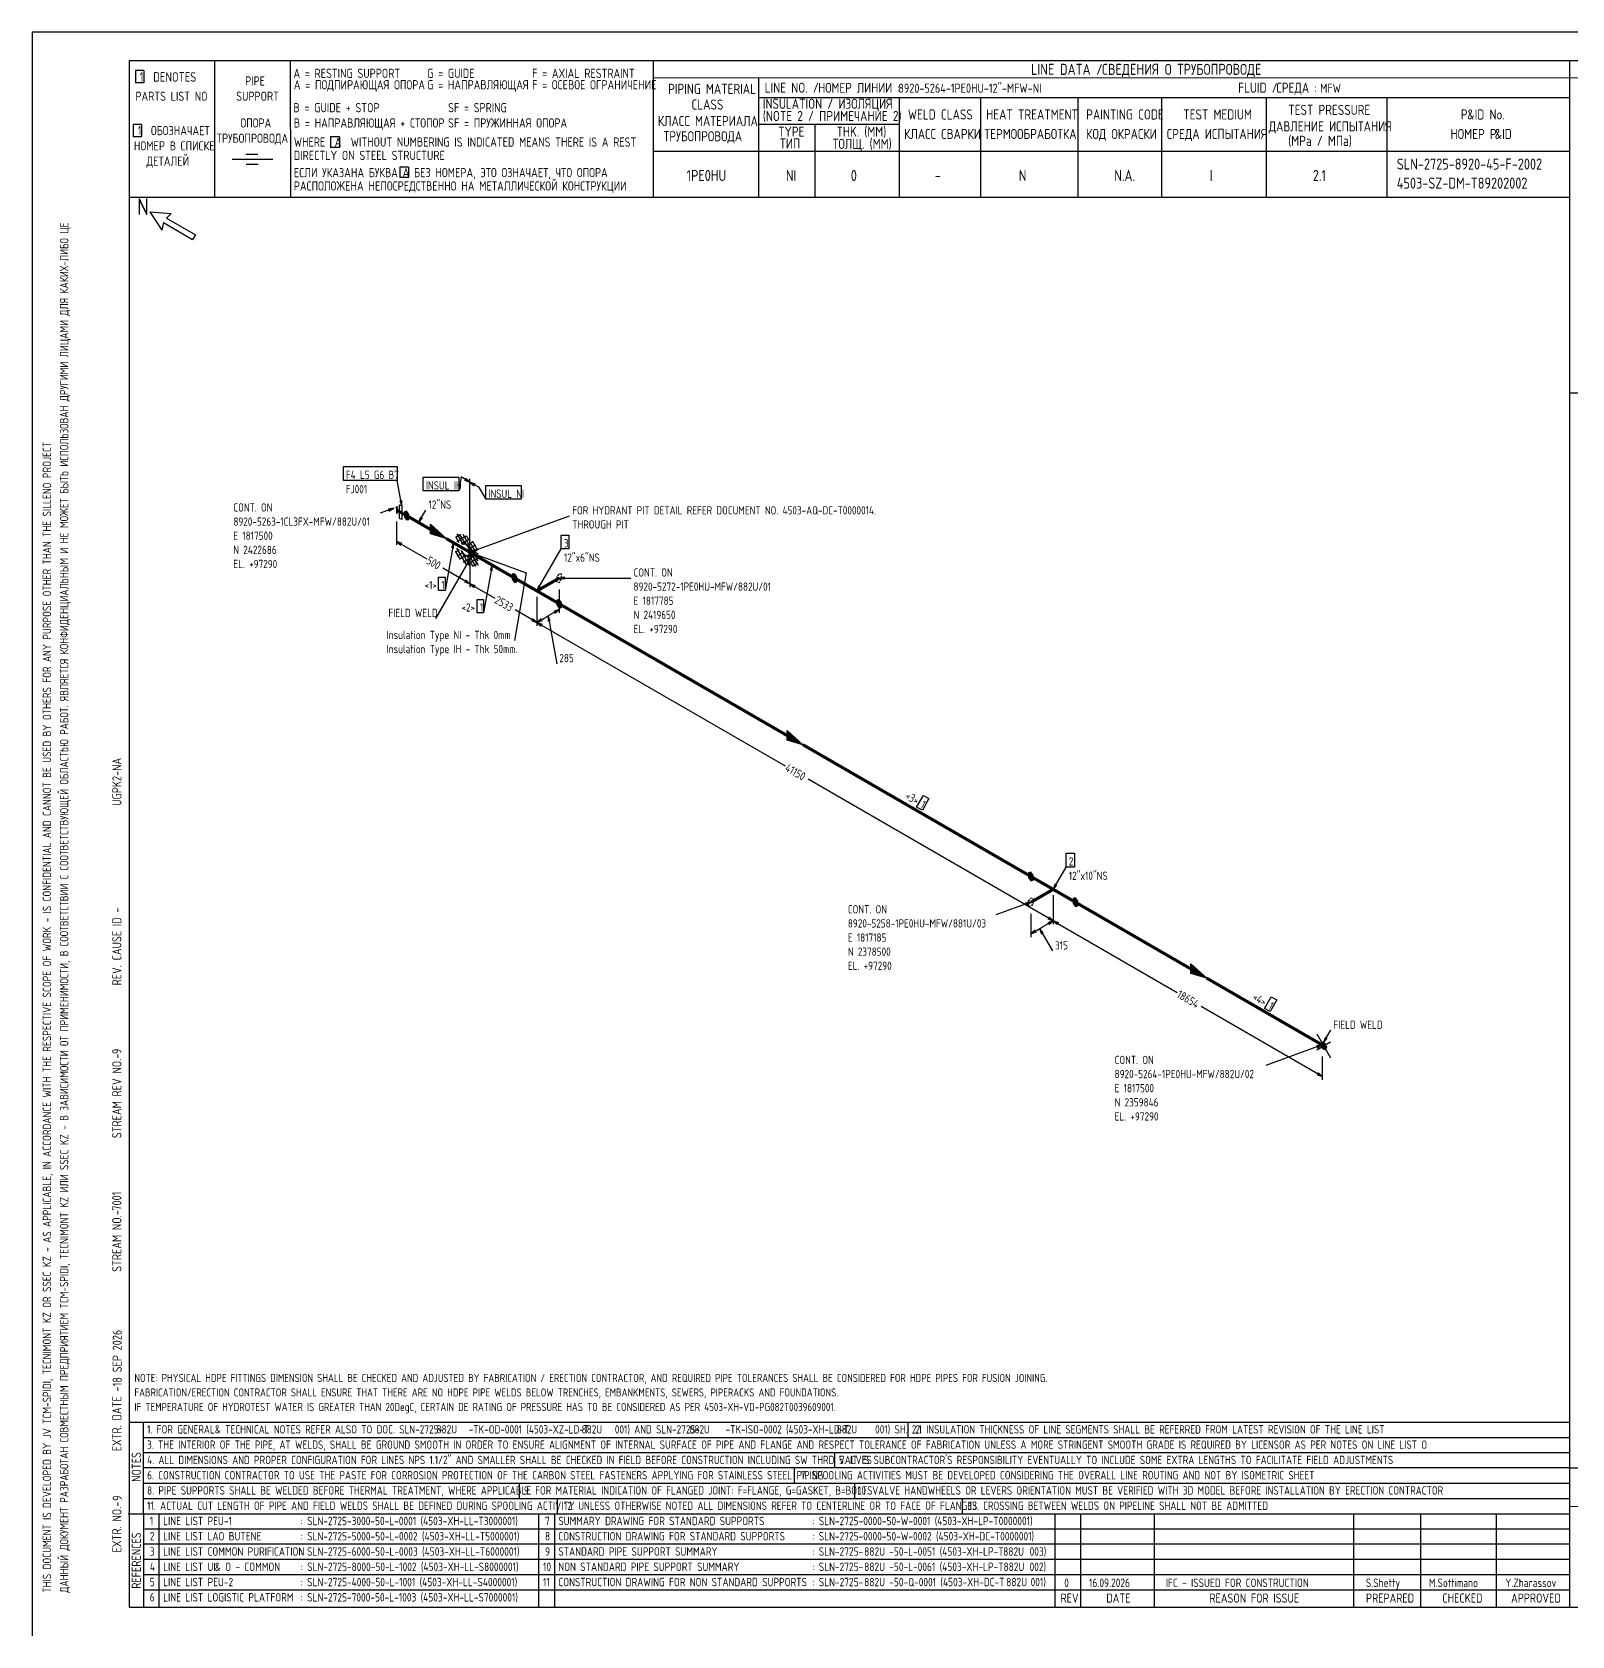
# Model space of a CAD drawing. Extents: x -1005 to 607, y -998 to 420.
# Drawn here: x 0 to 403.3, y 0 to 420 of the extents above; entities that cross this region are included whole.
import ezdxf

# ---------------------------------------------------------------- set-up
doc = ezdxf.new("R2010")
doc.units = 0
doc.linetypes.add('GT100', pattern=[0.8, 0.533333, -0.266667])
doc.styles.add('TTFN17', font='GOST type A')

msp = doc.modelspace()

# ---------------------------------------------------------------- linework, layer by layer
at = {"layer": 'GT_1', "flags": 128}
for points in [[(0, 420), (0, 0)], [(594, 420), (0, 420)], [(589.1, 412.5), (25.4, 412.5)], [(25.4, 412.5), (25.4, 7.5)], [(47.8, 412.5), (47.8, 376.7)], [(67.6, 412.5), (67.7, 376.7)], [(162.7, 412.5), (162.7, 376.7)], [(402.7, 412.5), (402.7, 7.5)], [(29.3, 409.9), (27.1, 409.9)], [(27.1, 409.9), (27.1, 406.7)], [(29.3, 409.9), (29.3, 406.7)], [(589.1, 408), (162.7, 407.9)], [(190.3, 407.8), (190.3, 376.7)], [(29.3, 406.7), (27.1, 406.7)], [(190.3, 402.9), (402.7, 402.9)], [(227.1, 402.9), (227.1, 376.7)], [(248.4, 402.9), (248.4, 376.8)], [(273.9, 402.9), (273.9, 376.7)], [(295.8, 402.9), (295.8, 376.7)], [(323.2, 402.9), (323.2, 376.7)], [(354.8, 402.9), (354.8, 376.8)], [(28.7, 395.8), (26.5, 395.8)], [(26.5, 395.8), (26.5, 392.6)], [(28.7, 395.8), (28.7, 392.6)], [(227.1, 395.8), (190.3, 395.8)], [(205, 395.8), (205, 376.7)], [(28.7, 392.6), (26.5, 392.6)], [(80.5, 392.6), (78.2, 392.6)], [(78.2, 392.6), (78.2, 389.8)], [(80.5, 392.6), (80.5, 389.8)], [(63.1, 386.6), (52.4, 386.6)], [(59.1, 387.9), (56, 387.9)], [(80.5, 389.8), (78.2, 389.8)], [(230.2, 388.7), (162.7, 388.7)], [(402.7, 388.7), (226.9, 388.7)], [(59.2, 385.3), (56.1, 385.3)], [(98.6, 384.6), (96.3, 384.6)], [(96.3, 384.6), (96.3, 381.9)], [(98.6, 384.6), (98.6, 381.9)], [(98.6, 381.9), (96.3, 381.9)], [(402.7, 376.7), (25.4, 376.7)], [(30.8, 372.9), (34, 368.1)], [(30.8, 372.9), (36.4, 372.5)], [(34.4, 370.1), (34, 368.1)], [(34.4, 370.1), (42, 365.7)], [(36.4, 372.5), (35.2, 371.3)], [(35.2, 371.3), (42.8, 366.9)], [(42.8, 366.9), (42, 365.7)], [(402.7, 325.516), (589, 325.516)], [(81.525, 306.2), (95.625, 306.2), (95.625, 302.6), (81.525, 302.6), (81.525, 306.2)], [(96.825, 295.925), (95.625, 302.6)], [(102.45, 303.425), (111.75, 303.425), (111.75, 299.825), (102.45, 299.825), (102.45, 303.425)], [(112.425, 303.5), (111.75, 299.825)], [(114.675, 302.15), (112.425, 303.5)], [(113.25, 302.675), (114.675, 302.15), (113.55, 303.125)], [(114.675, 285.275), (114.675, 303.05)], [(114.675, 285.275), (114.675, 303.05)], [(116.1, 301.625), (114.675, 302.15), (115.8, 301.175)], [(114.675, 302.15), (116.925, 300.875)], [(116.925, 300.875), (118.8, 297.65)], [(118.8, 301.25), (128.1, 301.25), (128.1, 297.65), (118.8, 297.65), (118.8, 301.25)], [(94.725, 295.325), (91.2, 294.05)], [(93.45, 294.575), (94.725, 295.325), (93.225, 295.1)], [(95.475, 295.775), (95.625, 295.7), (95.475, 293.975), (95.625, 293.9), (95.475, 295.775), (95.475, 293.975)], [(98.1, 293.525), (95.475, 295.025)], [(95.475, 294.875), (98.1, 293.375)], [(95.475, 294.65), (98.1, 293.15)], [(95.625, 293.9), (95.625, 295.7)], [(96.225, 294.425), (96.225, 296.225), (96.825, 295.925), (96.825, 292.325), (96.225, 292.625), (96.225, 294.425)], [(96.3, 297.35), (96.825, 295.925), (96.825, 297.425)], [(98.7, 293.675), (98.1, 294.5), (97.5, 294.35), (97.5, 293.075), (98.1, 292.25), (98.7, 292.4), (98.7, 293.675)], [(97.5, 294.2), (98.318, 294.2)], [(97.5, 294), (98.464, 294)], [(101.25, 291.575), (103.125, 294.8)], [(95.475, 291.875), (95.475, 285.725)], [(97.5, 293.8), (98.609, 293.8)], [(97.5, 293.6), (98.7, 293.6)], [(97.5, 293.4), (98.7, 293.4)], [(97.5, 293.2), (98.7, 293.2)], [(97.555, 293), (98.7, 293)], [(97.7, 292.8), (98.7, 292.8)], [(97.846, 292.6), (98.7, 292.6)], [(97.991, 292.4), (98.7, 292.4)], [(101.775, 293), (101.25, 291.575), (102.225, 292.7)], [(104.325, 289.775), (104.325, 291.125), (108.45, 287.375), (104.325, 288.575), (104.325, 290.975), (108.075, 287.6), (104.325, 288.65), (104.325, 290.75), (107.625, 287.825), (104.325, 288.875), (104.325, 290.6), (107.25, 288.125), (104.325, 289.025), (104.325, 290.45), (106.875, 288.275), (104.325, 289.175), (104.325, 290.3), (106.425, 288.575), (104.325, 289.325), (104.325, 290.075), (106.125, 288.725), (104.325, 289.55), (104.325, 289.925), (105.675, 289.025), (104.325, 289.7), (104.325, 289.775), (108.45, 287.375)], [(114.675, 283.775), (140.775, 293.3)], [(96.9, 286.1), (95.475, 286.625), (96.6, 285.65)], [(95.475, 286.625), (103.35, 282.05)], [(110.4, 286.25), (108.15, 273.725)], [(110.4, 284.75), (110.4, 286.25), (109.875, 284.825)], [(110.925, 287.75), (112.2, 288.5)], [(111.9, 286.25), (111, 287.825)], [(111.225, 286.625), (113.7, 288.05)], [(112.875, 285.875), (111.3, 288.575)], [(113.475, 285.95), (112.05, 288.425)], [(112.35, 286.025), (114.675, 287.375)], [(112.725, 285.8), (112.725, 285.8), (113.025, 285.95), (113.4, 285.95), (113.775, 285.725), (114.15, 285.425), (114.45, 285.05), (114.825, 284.525), (114.975, 284), (115.05, 283.55), (114.975, 283.1), (114.825, 282.8), (114.45, 282.65), (114.15, 282.65), (113.775, 282.8), (113.4, 283.025), (113.025, 283.475), (112.65, 284)], [(116.85, 281.45), (112.875, 288.425)], [(113.25, 286.7), (116.85, 280.4)], [(117, 282.425), (113.775, 288.05)], [(113.925, 285.725), (115.425, 286.475)], [(114.675, 284.825), (116.25, 285.725)], [(116.625, 284.45), (115.35, 286.7)], [(138.6, 288.275), (140.625, 288.275), (140.625, 284.675), (138.6, 284.675), (138.6, 288.275)], [(115.05, 282.725), (105.675, 266.45)], [(112.125, 281.975), (110.925, 284.075)], [(111, 283.925), (111.825, 284.525)], [(113.7, 280.625), (111.225, 284.825)], [(111.3, 282.875), (112.875, 283.775)], [(112.05, 282.05), (113.55, 282.95)], [(114.675, 280.175), (112.35, 284.225)], [(112.875, 281.225), (116.85, 283.55)], [(113.25, 282.5), (116.85, 284.6)], [(113.775, 280.55), (117, 282.35)], [(115.425, 280.1), (113.925, 282.725)], [(114.525, 281.3), (115.05, 282.725), (114.075, 281.6)], [(114.675, 284.6), (115.425, 284.225), (115.8, 283.175), (115.425, 282.5), (114.675, 282.95), (114.3, 284), (114.675, 284.6)], [(114.3, 284), (115.505, 284)], [(114.371, 283.8), (115.577, 283.8)], [(114.425, 284.2), (115.434, 284.2)], [(114.443, 283.6), (115.648, 283.6)], [(114.514, 283.4), (115.72, 283.4)], [(114.55, 284.4), (115.075, 284.4)], [(114.586, 283.2), (115.791, 283.2)], [(114.657, 283), (115.703, 283)], [(115.95, 284.525), (114.675, 283.775), (116.175, 284)], [(116.175, 283.55), (114.675, 283.775), (115.95, 283.025)], [(114.675, 283.775), (129.45, 278.375), (126.375, 260.675)], [(116.25, 280.025), (114.675, 282.725)], [(114.925, 282.8), (115.592, 282.8)], [(115.05, 283.7), (116.475, 284.675)], [(116.475, 280.775), (115.05, 283.25)], [(132.225, 273.65), (138.6, 284.675)], [(106.425, 277.25), (108.15, 277.25), (108.15, 273.725), (106.425, 273.725), (106.425, 277.25)], [(114.675, 275.525), (107.625, 279.575)], [(114.675, 280.775), (114.675, 274.625)], [(114.675, 280.775), (114.675, 274.625)], [(115.35, 280.1), (116.625, 280.85)], [(120.525, 280.4), (118.275, 267.875)], [(120.525, 278.9), (120.525, 280.4), (120, 278.975)], [(126.975, 277.325), (126.375, 278.15), (125.775, 278), (125.775, 276.725), (126.375, 275.9), (126.975, 276.05), (126.975, 277.325)], [(125.775, 278), (126.484, 278)], [(125.775, 277.8), (126.63, 277.8)], [(125.775, 277.6), (126.775, 277.6)], [(125.775, 277.4), (126.92, 277.4)], [(125.775, 277.2), (126.975, 277.2)], [(139.575, 277.25), (138.075, 277.025), (139.575, 276.8)], [(113.25, 276.05), (114.675, 275.525), (113.55, 276.5)], [(116.1, 275), (114.675, 275.525), (115.8, 274.55)], [(114.675, 275.525), (121.2, 271.775)], [(125.775, 277), (126.975, 277)], [(125.775, 276.8), (126.975, 276.8)], [(125.866, 276.6), (126.975, 276.6)], [(126.011, 276.4), (126.975, 276.4)], [(126.157, 276.2), (126.975, 276.2)], [(132.75, 275.075), (132.225, 273.65), (133.2, 274.775)], [(138.075, 277.025), (156.825, 277.025)], [(138.075, 274.025), (138.075, 267.875)], [(116.55, 271.4), (118.275, 271.4), (118.275, 267.875), (116.55, 267.875), (116.55, 271.4)], [(132.225, 272.15), (132.225, 264.5)], [(132.225, 272.15), (132.225, 264.5)], [(132.225, 272.15), (132.225, 264.5)], [(138.675, 270.575), (138.075, 271.4), (137.475, 271.25), (137.475, 269.975), (138.075, 269.15), (138.675, 269.3), (138.675, 270.575)], [(137.475, 271.2), (138.22, 271.2)], [(137.475, 271), (138.366, 271)], [(137.475, 270.8), (138.511, 270.8)], [(137.475, 270.6), (138.657, 270.6)], [(137.475, 270.4), (138.675, 270.4)], [(137.475, 270.2), (138.675, 270.2)], [(137.475, 270), (138.675, 270)], [(137.602, 269.8), (138.675, 269.8)], [(137.748, 269.6), (138.675, 269.6)], [(137.893, 269.4), (138.675, 269.4)], [(132.225, 265.4), (126.525, 268.7)], [(130.8, 265.925), (132.225, 265.4), (131.1, 266.375)], [(132.225, 265.4), (135.15, 267.125)], [(133.35, 266.375), (132.225, 265.4), (133.65, 265.925)], [(133.65, 264.875), (132.225, 265.4), (133.35, 264.425)], [(132.225, 265.4), (197.25, 227.825)], [(138.075, 268.775), (135.15, 267.125)], [(135.675, 265.7), (135.15, 267.125), (135.15, 265.625)], [(135.15, 267.125), (137.4, 254.6)], [(136.95, 267.8), (138.075, 268.775), (136.65, 268.25)], [(197.775, 235.775), (197.775, 237.125), (201.9, 233.375), (197.775, 234.575), (197.775, 236.975), (201.525, 233.6), (197.775, 234.65), (197.775, 236.75), (201.075, 233.825), (197.775, 234.875), (197.775, 236.6), (200.7, 234.125), (197.775, 235.025), (197.775, 236.45), (200.325, 234.275), (197.775, 235.175), (197.775, 236.3), (199.875, 234.575), (197.775, 235.325), (197.775, 236.075), (199.575, 234.725), (197.775, 235.55), (197.775, 235.925), (199.125, 235.025), (197.775, 235.7), (197.775, 235.775), (201.9, 233.375)], [(267.45, 187.25), (203.25, 224.375)], [(233.475, 220.1), (234.9, 219.275), (233.175, 216.2), (231.675, 217.025), (233.475, 220.1)], [(270.825, 204.95), (273, 204.95), (273, 201.35), (270.825, 201.35), (270.825, 204.95)], [(262.2, 199.175), (261.6, 200), (261, 199.85), (261, 198.575), (261.6, 197.75), (262.2, 197.9), (262.2, 199.175)], [(261, 199.8), (261.745, 199.8)], [(261, 199.6), (261.891, 199.6)], [(261, 199.4), (262.036, 199.4)], [(261, 199.2), (262.182, 199.2)], [(261, 199), (262.2, 199)], [(261, 198.8), (262.2, 198.8)], [(261, 198.6), (262.2, 198.6)], [(261.127, 198.4), (262.2, 198.4)], [(261.273, 198.2), (262.2, 198.2)], [(261.418, 198), (262.2, 198)], [(267.45, 195.5), (270.825, 201.35)], [(267.975, 196.925), (267.45, 195.5), (268.425, 196.625)], [(267.45, 194), (267.45, 186.35)], [(267.45, 194), (267.45, 186.35)], [(267.45, 194), (267.45, 186.35)], [(273.9, 192.425), (273.3, 193.25), (272.7, 193.1), (272.7, 191.825), (273.3, 191), (273.9, 191.15), (273.9, 192.425)], [(261.6, 192.125), (252.45, 188.825)], [(260.325, 191.375), (261.6, 192.125), (260.1, 191.9)], [(261.6, 189.125), (261.6, 182.975)], [(272.7, 193), (273.482, 193)], [(272.7, 192.8), (273.627, 192.8)], [(272.7, 192.6), (273.773, 192.6)], [(272.7, 192.4), (273.9, 192.4)], [(272.7, 192.2), (273.9, 192.2)], [(272.7, 192), (273.9, 192)], [(272.718, 191.8), (273.9, 191.8)], [(272.864, 191.6), (273.9, 191.6)], [(273.009, 191.4), (273.9, 191.4)], [(273.155, 191.2), (273.9, 191.2)], [(261.6, 183.875), (264.525, 185.6)], [(262.725, 184.85), (261.6, 183.875), (263.025, 184.4)], [(264.825, 184.1), (263.85, 185.225), (264.375, 183.8)], [(263.85, 185.225), (267.225, 179.375)], [(267.45, 187.25), (264.525, 185.6)], [(266.025, 187.775), (267.45, 187.25), (266.325, 188.225)], [(266.325, 186.275), (267.45, 187.25), (266.025, 186.725)], [(268.875, 186.725), (267.45, 187.25), (268.575, 186.275)], [(267.45, 187.25), (299.925, 168.5)], [(303.525, 174.65), (303.525, 176), (307.65, 172.25), (303.525, 173.45), (303.525, 175.85), (307.275, 172.475), (303.525, 173.525), (303.525, 175.625), (306.825, 172.7), (303.525, 173.75), (303.525, 175.475), (306.45, 173), (303.525, 173.9), (303.525, 175.325), (306.075, 173.15), (303.525, 174.05), (303.525, 175.175), (305.625, 173.45), (303.525, 174.2), (303.525, 174.95), (305.325, 173.6), (303.525, 174.425), (303.525, 174.8), (304.875, 173.9), (303.525, 174.575), (303.525, 174.65), (307.65, 172.25)], [(337.875, 146.525), (306.225, 164.825)], [(324.525, 167.375), (326.025, 166.55), (324.225, 163.475), (322.8, 164.3), (324.525, 167.375)], [(336.45, 157.7), (340.05, 151.4)], [(336.45, 153.5), (340.05, 155.6)], [(337.875, 155.6), (338.625, 155.225), (339, 154.175), (338.625, 153.5), (337.875, 153.95), (337.5, 155), (337.875, 155.6)], [(337.75, 155.4), (338.275, 155.4)], [(338.25, 155.375), (340.125, 158.6)], [(338.775, 156.8), (338.25, 155.375), (339.225, 156.5)], [(337.875, 154.775), (323.1, 149.375)], [(336.6, 154.025), (337.875, 154.775), (336.375, 154.55)], [(337.5, 155), (338.705, 155)], [(337.571, 154.8), (338.777, 154.8)], [(337.625, 155.2), (338.634, 155.2)], [(337.643, 154.6), (338.848, 154.6)], [(337.714, 154.4), (338.92, 154.4)], [(337.786, 154.2), (338.991, 154.2)], [(337.857, 154), (338.903, 154)], [(337.875, 151.775), (337.875, 145.625)], [(338.125, 153.8), (338.792, 153.8)], [(336.45, 147.05), (337.875, 146.525), (336.75, 147.5)], [(25.3, 56), (402.7, 56)], [(29.1, 56), (29.2, 7.5)], [(229.4, 56), (229.4, 52)], [(29.1, 52), (402.7, 52)], [(29.1, 48), (402.7, 48)], [(210.2, 48), (210.2, 44)], [(402.7, 44), (29.1, 44)], [(199.6, 44), (199.6, 40)], [(402.7, 44), (589.1, 44)], [(29.2, 40), (402.7, 40)], [(127.6, 40), (127.6, 36)], [(215.4, 40), (215.4, 36)], [(29.1, 36), (402.7, 36)], [(137.5, 36), (137.5, 32)], [(243.6, 36), (243.6, 32)], [(402.7, 34), (589.1, 33.9)], [(25.2, 32), (402.7, 32)], [(33.2, 32), (33.2, 7.6)], [(132.6, 32), (132.6, 7.6)], [(136.8, 32), (136.8, 7.6)], [(267.9, 32), (267.9, 7.5)], [(274.6, 32), (274.6, 7.5)], [(293.9, 32), (293.9, 7.5)], [(346.1, 32), (346.1, 7.5)], [(363.6, 32), (363.6, 7.5)], [(383.5, 32), (383.5, 7.5)], [(402.7, 28), (29.5, 28)], [(402.7, 24), (29.1, 24)], [(402.7, 20), (29.1, 20)], [(402.7, 16), (29.1, 16)], [(402.7, 12), (29.2, 12)], [(25.4, 7.5), (589.1, 7.5)], [(0, 0), (0, 0)]]:
    msp.add_lwpolyline(points, dxfattribs=at)
at = {"layer": 'GT_1', "const_width": 0.8, "flags": 128}
for points in [[(98.1, 293.375), (104.325, 289.775)], [(108.45, 287.375), (114.675, 283.775)], [(114.675, 283.775), (126.375, 277.025)], [(126.375, 277.025), (132.225, 273.65)], [(132.225, 273.65), (138.075, 277.025)], [(132.225, 273.65), (138.075, 270.275)], [(138.075, 270.275), (197.775, 235.775)], [(201.9, 233.375), (261.6, 198.875)], [(261.6, 198.875), (267.45, 195.5)], [(267.45, 195.5), (261.6, 192.125)], [(267.45, 195.5), (273.3, 192.125)], [(273.3, 192.125), (303.525, 174.65)], [(307.65, 172.25), (337.875, 154.775)]]:
    msp.add_lwpolyline(points, dxfattribs=at)
at = {"layer": 'GT_1', "linetype": 'GT100', "flags": 128}
for points in [[(138.675, 278), (138.075, 278.15), (137.475, 277.325), (137.475, 276.05), (138.075, 275.9), (138.675, 276.725), (138.675, 278)], [(261, 192.425), (261.6, 193.25), (262.2, 193.1), (262.2, 191.825), (261.6, 191), (261, 191.15), (261, 192.425)]]:
    msp.add_lwpolyline(points, dxfattribs=at)

# ---------------------------------------------------------------- texts
at = {"layer": 'GT_1', "style": 'TTFN17'}
for s, height, p in [('LINE DATA /', 2.8875, (261.633, 408.8)), ('СВЕДЕНИЯ О ТРУБОПРОВОДЕ', 2.8875, (280.233, 408.8)), (' 1  DENOTES', 2.5025, (26.875, 407)), (' PIPE', 2.4062, (54.561, 406)), ('A = RESTING SUPPORT', 2.40625, (68.461, 408)), ('A = ПОДПИРАЮЩАЯ ОПОРА', 2.40625, (68.561, 405)), ('G = GUIDE', 2.4062, (103.461, 408)), ('G = НАПРАВЛЯЮЩАЯ', 2.40625, (103.461, 405)), ('F = AXIAL RESTRAINT', 2.40625, (130.961, 408)), ('F = ОСЕВОЕ ОГРАНИЧЕНИЕ', 2.40625, (130.961, 405)), ('PARTS LIST NO', 2.40625, (27.061, 402)), ('SUPPORT', 2.4062, (53.461, 402)), ('PIPING MATERIAL', 2.64687, (166.597, 403.8)), ('LINE NO. /', 2.6469, (191.897, 404.1)), ('НОМЕР ЛИНИИ :', 2.59875, (205.89, 404.1)), ('8920-5264-1PE0HU-12"-MFW-NI', 2.40625, (226.861, 404.1)), ('FLUID /', 2.6469, (315.897, 404.1)), ('СРЕДА :', 2.6469, (325.897, 404.1)), ('MFW', 2.4062, (337.361, 404.1)), ('B = GUIDE + STOP', 2.40625, (68.461, 399)), ('SF = SPRING', 2.40625, (108.961, 399)), ('CLASS', 2.6469, (172.697, 399.7)), ('(NOTE 2 / ПРИМЕЧАНИЕ 2)', 2.64687, (191.397, 396.7)), ('INSULATION / ИЗОЛЯЦИЯ', 2.64687, (191.397, 399.9)), ('WELD CLASS', 2.6469, (229.397, 397.1)), ('HEAT TREATMENT', 2.64687, (249.897, 397.1)), ('PAINTING CODE', 2.64687, (276.097, 397.1)), ('TEST MEDIUM', 2.64687, (301.497, 397.1)), ('TEST PRESSURE', 2.64687, (328.997, 398.3)), ('P', 2.647, (374.197, 397.1)), ('&ID No.', 2.6469, (375.908, 397.1)), (' 1  ОБОЗНАЧАЕТ', 2.40625, (26.461, 393)), ('ОПОРА', 2.4062, (54.561, 395)), ('B = НАПРАВЛЯЮЩАЯ + СТОПОР', 2.40625, (68.561, 395)), ('SF = ПРУЖИННАЯ ОПОРА', 2.40625, (108.961, 395)), ('КЛАСС МАТЕРИАЛА', 2.64687, (163.897, 395.4)), ('TYPE', 2.6469, (195.397, 392.6)), ('THK. (MM)', 2.6469, (210.697, 392.6)), ('ДАВЛЕНИЕ ИСПЫТАНИЯ', 2.64687, (323.897, 394)), ('НОМЕР В СПИСКЕ', 2.40625, (26.661, 389)), ('ТРУБОПРОВОДА', 2.40625, (48.361, 391)), ('WHERE  A  WITHOUT NUMBERING IS INDICATED MEANS THERE IS A REST', 2.40625, (68.561, 390)), ('ТРУБОПРОВОДА', 2.64687, (165.397, 391.4)), ('ТИП', 2.6469, (195.897, 389.5)), ('ТОЛЩ. (ММ)', 2.6469, (209.697, 389.4)), ('КЛАСС СВАРКИ', 2.64687, (228.397, 392)), ('ТЕРМООБРАБОТКА', 2.64687, (249.397, 392)), ('КОД ОКРАСКИ', 2.64687, (276.097, 392)), ('СРЕДА ИСПЫТАНИЯ', 2.64687, (297.197, 392)), ('(MPa / МПа)', 2.64687, (328.997, 390.2)), ('НОМЕР P', 2.6469, (371.497, 392)), ('&ID', 2.6469, (383.097, 392)), ('ДЕТАЛЕЙ', 2.4062, (29.961, 385)), ('DIRECTLY ON STEEL STRUCTURE', 2.40625, (68.561, 386.5)), ('SLN-2725-8920-45-F-2002', 2.8875, (357.433, 384)), ('ЕСЛИ УКАЗАНА БУКВА A БЕЗ НОМЕРА, ЭТО ОЗНАЧАЕТ, ЧТО ОПОРА', 2.40625, (68.561, 382)), ('1PE0HU', 2.8875, (171.433, 381)), ('NI', 2.8875, (197.433, 381)), ('0', 2.888, (214.433, 381)), ('-', 2.888, (236.433, 381)), ('N', 2.888, (258.433, 381)), ('N.A.', 2.8875, (283.433, 381)), ('I', 2.888, (308.433, 381)), ('2.1', 2.8875, (335.433, 381)), ('РАСПОЛОЖЕНА НЕПОСРЕДСТВЕННО НА МЕТАЛЛИЧЕСКОЙ КОНСТРУКЦИИ', 2.40625, (68.561, 378.5)), ('4503-SZ-DM-T89202002', 2.8875, (357.433, 379)), ('N', 4.331, (27.55, 372.1)), ('F4 L5 G6 B7', 2.16562, (82.193, 302.975)), ('FJ001', 2.1656, (82.193, 299.225)), ('INSUL IH', 2.1656, (103.144, 300.2)), ('INSUL NI', 2.1656, (119.5, 298.025)), ('CONT. ON', 2.1656, (52.714, 294.425)), ('12"NS', 2.1656, (103.825, 295.175)), ('FOR HYDRANT PIT DETAIL REFER DOCUMENT NO. 4503-AQ-DC-T0000014.', 2.16562, (141.475, 293.675)), ('8920-5263-1CL3FX-MFW/882U/01', 2.16562, (52.714, 290.728)), ('THROUGH PIT', 2.16562, (141.475, 289.978)), ('E 1817500', 2.1656, (52.714, 287.03)), ('3', 2.166, (139.3, 285.05)), ('N 2422686', 2.1656, (52.714, 283.333)), ('EL. +97290', 2.1656, (52.714, 279.635)), ('12"x6"NS', 2.1656, (139.3, 281.3)), ('CONT. ON', 2.1656, (157.525, 277.4)), ('<1>', 2.1656, (102.808, 274.1)), ('1', 2.166, (107.166, 274.1)), ('8920-5272-1PE0HU-MFW/882U/01', 2.16562, (157.525, 273.703)), ('FIELD WELD', 2.1656, (93.332, 266.825)), ('<2>', 2.1656, (112.467, 268.25)), ('1', 2.166, (117.291, 268.25)), ('E 1817785', 2.1656, (157.525, 270.005)), ('N 2419650', 2.1656, (157.525, 266.308)), ('EL. +97290', 2.1656, (157.525, 262.61)), ('Insulation Type NI - Thk 0mm', 2.16562, (92.868, 261.05)), ('Insulation Type IH - Thk 50mm.', 2.16562, (92.868, 257.353)), ('285', 2.1656, (138.1, 254.975)), ('2', 2.166, (271.525, 201.725)), ('12"x10"NS', 2.1656, (271.525, 197.975)), ('CONT. ON', 2.1656, (213.655, 189.2)), ('8920-5258-1PE0HU-MFW/881U/03', 2.16562, (213.655, 185.503)), ('E 1817185', 2.1656, (213.655, 181.805)), ('315', 2.1656, (267.925, 179.75)), ('N 2378500', 2.1656, (213.655, 178.108)), ('EL. +97290', 2.1656, (213.655, 174.41)), ('FIELD WELD', 2.1656, (340.825, 158.975)), ('CONT. ON', 2.1656, (283.529, 149.75)), ('8920-5264-1PE0HU-MFW/882U/02', 2.16562, (283.529, 146.053)), ('E 1817500', 2.1656, (283.529, 142.355)), ('N 2359846', 2.1656, (283.529, 138.658)), ('EL. +97290', 2.1656, (283.529, 134.96)), ('NOTE: PHYSICAL HDPE FITTINGS DIMENSION SHALL BE CHECKED AND ADJUSTED BY FABRICATION / ERECTION CONTRACTOR, AND REQUIRED PIPE TOLERANCES SHALL BE CONSIDERED FOR HDPE PIPES FOR FUSION JOINING.', 2.1175, (26.818, 66.5)), ('FABRICATION/ERECTION CONTRACTOR SHALL ENSURE THAT THERE ARE NO HDPE PIPE WELDS BELOW TRENCHES, EMBANKMENTS, SEWERS, PIPERACKS AND FOUNDATIONS.', 2.1175, (26.818, 62.7)), ('IF TEMPERATURE OF HYDROTEST WATER IS GREATER THAN 20DegC, CERTAIN DE RATING OF PRESSURE HAS TO BE CONSIDERED AS PER 4503-XH-VD-PG082T0039609001.', 2.1175, (26.818, 58.9)), ('1. FOR GENERAL', 2.18487, (30.128, 53)), ('& TECHNICAL NOTES REFER ALSO TO DOC. SLN-2725-      -TK-OD-0001 (4503-XZ-LD-T      001) AND SLN-2725-      -TK-ISO-0002 (4503-XH-LD-T      001) SH. 2.1', 2.18487, (47.868, 53)), ('882U', 2.1849, (105.928, 53)), ('882U', 2.1849, (143.928, 53)), ('882U', 2.1849, (172.128, 53)), ('882U', 2.1849, (210.728, 53)), ('2. INSULATION THICKNESS OF LINE SEGMENTS SHALL BE REFERRED FROM LATEST REVISION OF THE LINE LIST', 2.18487, (231.328, 53)), ('3. THE INTERIOR OF THE PIPE, AT WELDS, SHALL BE GROUND SMOOTH IN ORDER TO ENSURE ALIGNMENT OF INTERNAL SURFACE OF PIPE AND FLANGE AND RESPECT TOLERANCE OF FABRICATION UNLESS A MORE STRINGENT SMOOTH GRADE IS REQUIRED BY LICENSOR AS PER NOTES ON LINE LIST O', 2.18487, (30.128, 49)), ('4. ALL DIMENSIONS AND PROPER CONFIGURATION FOR LINES NPS 1.1/2" AND SMALLER SHALL BE CHECKED IN FIELD BEFORE CONSTRUCTION INCLUDING SW THRD VALVES', 2.18487, (30.128, 45)), ("5. IT IS SUBCONTRACTOR'S RESPONSIBILITY EVENTUALLY TO INCLUDE SOME EXTRA LENGTHS TO FACILITATE FIELD ADJUSTMENTS", 2.18487, (211.328, 45)), ('6. CONSTRUCTION CONTRACTOR TO USE THE PASTE FOR CORROSION PROTECTION OF THE CARBON STEEL FASTENERS APPLYING FOR STAINLESS STEEL PIPING', 2.18487, (30.128, 41)), ('7. SPOOLING ACTIVITIES MUST BE DEVELOPED CONSIDERING THE OVERALL LINE ROUTING AND NOT BY ISOMETRIC SHEET', 2.18487, (201.328, 41)), ('8. PIPE SUPPORTS SHALL BE WELDED BEFORE THERMAL TREATMENT, WHERE APPLICABLE', 2.18487, (30.128, 37)), ('9. FOR MATERIAL INDICATION OF FLANGED JOINT: F=FLANGE, G=GASKET, B=BOLTS', 2.18487, (128.828, 37)), ('10. VALVE HANDWHEELS OR LEVERS ORIENTATION MUST BE VERIFIED WITH 3D MODEL BEFORE INSTALLATION BY ERECTION CONTRACTOR', 2.18487, (216.328, 37)), ('11. ACTUAL CUT LENGTH OF PIPE AND FIELD WELDS SHALL BE DEFINED DURING SPOOLING ACTIVITY', 2.18487, (30.128, 33)), ('12. UNLESS OTHERWISE NOTED ALL DIMENSIONS REFER TO CENTERLINE OR TO FACE OF FLANGES', 2.18487, (139.328, 33)), ('13. CROSSING BETWEEN WELDS ON PIPELINE SHALL NOT BE ADMITTED', 2.18487, (245.328, 33)), ('1', 2.214, (30.832, 29)), ('LINE LIST PEU-1', 2.21375, (34.332, 29)), (': SLN-2725-3000-50-L-0001 (4503-XH-LL-T3000001)', 2.21375, (70.332, 29)), ('7', 2.214, (134.332, 29)), ('SUMMARY DRAWING FOR STANDARD SUPPORTS', 2.21375, (137.832, 29)), (': SLN-2725-0000-50-W-0001 (4503-XH-LP-T0000001)', 2.21375, (204.332, 29)), ('2', 2.214, (30.832, 25)), ('LINE LIST LAO BUTENE', 2.21375, (34.332, 25)), (': SLN-2725-5000-50-L-0002 (4503-XH-LL-T5000001)', 2.21375, (70.332, 25)), ('8', 2.214, (134.332, 25)), ('CONSTRUCTION DRAWING FOR STANDARD SUPPORTS', 2.21375, (137.832, 25)), (': SLN-2725-0000-50-W-0002 (4503-XH-DC-T0000001)', 2.21375, (204.332, 25)), ('3', 2.214, (30.832, 21)), ('LINE LIST COMMON PURIFICATION', 2.21375, (34.332, 21)), (': SLN-2725-6000-50-L-0003 (4503-XH-LL-T6000001)', 2.21375, (70.332, 21)), ('9', 2.214, (134.332, 21)), ('STANDARD PIPE SUPPORT SUMMARY', 2.21375, (137.832, 21)), (': SLN-2725-      -50-L-0051 (4503-XH-LP-T      003)', 2.21375, (204.332, 21)), ('882U', 2.2138, (217.932, 21)), ('882U', 2.2138, (254.332, 21)), ('4', 2.214, (30.832, 17)), ('LINE LIST UI', 2.21375, (34.332, 17)), ('& O - COMMON', 2.21375, (47.849, 17)), (': SLN-2725-8000-50-L-1002 (4503-XH-LL-S8000001)', 2.21375, (70.332, 17)), ('10', 2.2138, (133.832, 17)), ('NON STANDARD PIPE SUPPORT SUMMARY', 2.21375, (137.832, 17)), (': SLN-2725-      -50-L-0061 (4503-XH-LP-T      002)', 2.21375, (204.332, 17)), ('882U', 2.2138, (217.932, 17)), ('882U', 2.2138, (254.432, 17)), ('5', 2.214, (30.832, 13)), ('LINE LIST PEU-2', 2.21375, (34.332, 13)), (': SLN-2725-4000-50-L-1001 (4503-XH-LL-S4000001)', 2.21375, (70.332, 13)), ('11', 2.2138, (133.832, 13)), ('CONSTRUCTION DRAWING FOR NON STANDARD SUPPORTS', 2.21375, (137.832, 13)), (': SLN-2725-      -50-Q-0001 (4503-XH-DC-T      001)', 2.21375, (204.332, 13)), ('882U', 2.2138, (217.932, 13)), ('882U', 2.2138, (255.132, 13)), ('0', 2.214, (270.332, 12.8)), ('16.09.2026', 2.2138, (276.832, 12.8)), ('IFC - ISSUED FOR CONSTRUCTION', 2.21375, (296.932, 12.8)), ('S.Shetty', 2.2138, (349.332, 12.8)), ('M.Sottimano', 2.21375, (365.832, 12.8)), ('Y.Zharassov', 2.21375, (385.832, 12.8)), ('6', 2.214, (30.832, 9)), ('LINE LIST LOGISTIC PLATFORM', 2.21375, (34.332, 9)), (': SLN-2725-7000-50-L-1003 (4503-XH-LL-S7000001)', 2.21375, (70.332, 9)), ('REV', 2.4062, (269.361, 8.7)), ('DATE', 2.4062, (281.361, 8.7)), ('REASON FOR ISSUE', 2.40625, (308.361, 8.7)), ('PREPARED', 2.4062, (349.361, 8.7)), ('CHECKED', 2.4062, (369.361, 8.7)), ('APPROVED', 2.4062, (387.361, 8.7))]:
    msp.add_text(s, height=height, dxfattribs=at).set_placement(p)
for s, height, rotation, p in [('ДАННЫЙ ДОКУМЕНТ РАЗРАБОТАН СОВМЕСТНЫМ ПРЕДПРИЯТИЕМ TCM-SPIDI, TECNIMONT KZ ИЛИ SSEC KZ - В ЗАВИСИМОСТИ ОТ ПРИМЕНИМОСТИ, В СООТВЕТСТВИИ С СООТВЕТСТВУЮЩЕЙ ОБЛАСТЬЮ РАБОТ. ЯВЛЯЕТСЯ КОНФИДЕНЦИАЛЬНЫМ И НЕ МОЖЕТ БЫТЬ ИСПОЛЬЗОВАН ДРУГИМИ ЛИЦАМИ ДЛЯ КАКИХ-ЛИБО ЦЕ', 2.21375, 90, (9.5, 11.332)), ('THIS DOCUMENT IS DEVELOPED BY JV TCM-SPIDI, TECNIMONT KZ OR SSEC KZ - AS APPLICABLE, IN ACCORDANCE WITH THE RESPECTIVE SCOPE OF WORK - IS CONFIDENTIAL AND CANNOT BE USED BY OTHERS FOR ANY PURPOSE OTHER THAN THE SILLENO PROJECT', 2.21375, 90, (5, 11.332)), ('500', 2.1656, -30, (103.042, 280.95)), ('2533', 2.1656, -30, (120.945, 270.61)), ('UGPK2-NA', 2.4062, 90, (23.4, 217.361)), ('41150', 2.1656, -30, (196.996, 226.667)), ('<3>', 2.1656, -30, (228.418, 219.348)), ('1', 2.166, -30, (232.462, 217.013)), ('REV. CAUSE ID -', 2.40625, 90, (23.4, 170.361)), ('18654', 2.1656, -30, (299.619, 167.346)), ('<4>', 2.1656, -30, (319.393, 166.698)), ('1', 2.166, -30, (323.571, 164.285)), ('STREAM REV NO.-', 2.40625, 90, (23.4, 130.361)), ('9', 2.406, 90, (23.4, 152.361)), ('7001', 2.4062, 90, (23.4, 111.361)), ('STREAM NO.-', 2.40625, 90, (23.4, 95.361)), ('18 SEP 2026', 2.40625, 90, (23.5, 65.361)), ('EXTR. DATE -', 2.40625, 90, (23.4, 48.361)), ('NOTES', 2.4062, 90, (28.5, 40.361)), ('EXTR. NO.-', 2.4062, 90, (23.4, 21.861)), ('9', 2.406, 90, (23.5, 35.361)), ('REFERENCES', 2.4062, 90, (28.5, 12.361))]:
    msp.add_text(s, height=height, rotation=rotation, dxfattribs=at).set_placement(p)

doc.saveas('drawing.dxf')
